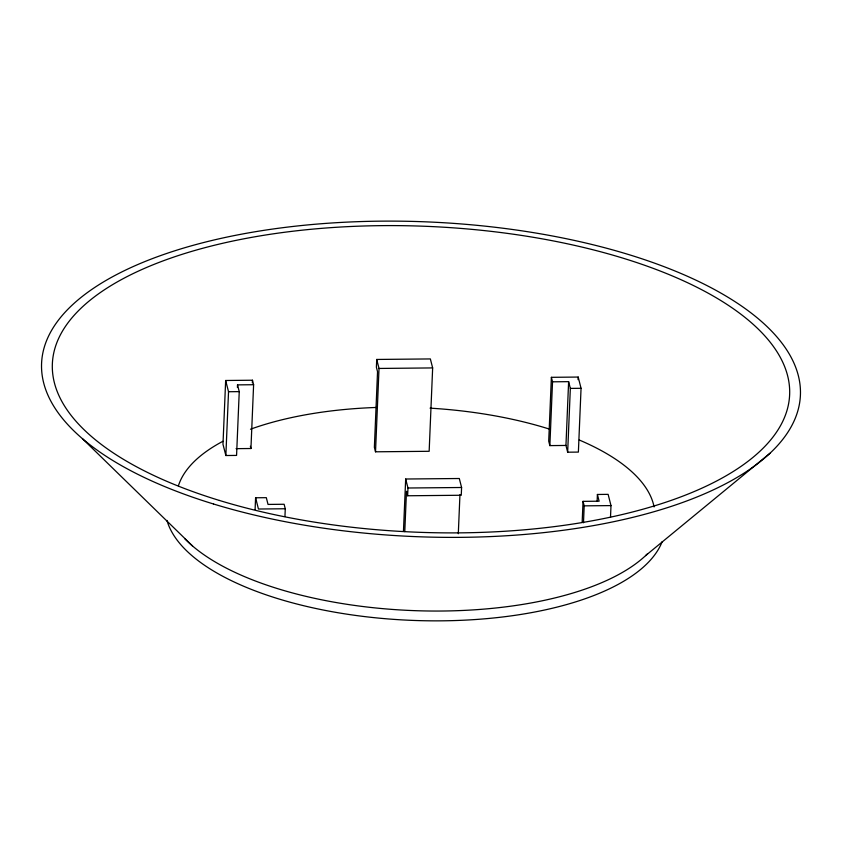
<?xml version="1.0" encoding="UTF-8"?>
<svg xmlns="http://www.w3.org/2000/svg" width="842" height="842" viewBox="0 0 842 842"><rect width="100%" height="100%" fill="white"/><g stroke="black" fill="none" stroke-linecap="round" stroke-linejoin="round"><path stroke-width="1.26" d="M253.61 384.72L252.463 380.226L225.656 380.489L222.983 444.281L225.856 455.522L236.57 455.417L239.244 391.625L237.518 384.878L253.61 384.72L250.937 448.512L236.086 448.66M225.856 455.522L228.529 391.73L225.656 380.489M237.412 387.478L237.518 384.878M252.358 382.826L252.463 380.226M255.094 509.484L255.589 497.78L266.314 497.675L268.03 504.421L284.122 504.263L285.27 508.757L284.943 516.556M376.721 359.45L376.395 367.217L377.542 371.711L374.374 447.312L375.521 451.807L429.157 451.291L432.651 367.922L430.357 358.934L376.721 359.45L379.016 368.449L375.521 451.807M403.465 531.113L405.676 479.014L459.3 478.509L461.595 487.497L461.258 495.254L407.633 495.77L406.486 491.265L404.781 531.649M407.633 495.77L407.97 488.002L405.676 479.014M458.301 533.733L459.953 494.664M551.384 377.321L548.71 441.113L549.858 445.607L565.95 445.45L567.666 452.196L578.38 452.091L581.054 388.299L578.191 377.058L551.384 377.321L552.531 381.815L549.858 445.607M565.95 445.45L568.624 381.658L552.531 381.815M567.666 452.196L570.339 388.404L568.624 381.658M578.075 379.668L578.191 377.058M582.169 522.187L583.043 501.358L599.136 501.2L597.41 494.464L608.124 494.359L610.997 505.6L610.503 517.314M583.485 522.777L584.19 505.853L583.043 501.358M597.136 500.969L597.41 494.464M645.593 555.625L769.925 453.301M379.016 368.449L432.651 367.922M228.529 391.73L239.244 391.625M570.339 388.404L581.054 388.299M285.27 508.757L258.452 509.021L255.589 497.78M584.19 505.853L610.997 505.6M407.97 488.002L461.595 487.497M82.453 438.693L192.555 546.005M250.358 446.26L250.937 448.512M662.138 541.722A250.253 103.776 2.4 0 1 410.243 620.301A250.253 103.776 2.4 0 1 166.958 520.43M647.561 553.731A250.253 103.776 2.4 0 1 417.127 610.734A250.253 103.776 2.4 0 1 184.861 538.806M178.42 485.75A239.423 99.282 2.4 0 1 222.898 441.292M250.484 429.22A239.423 99.282 2.4 0 1 376.784 407.444M430.073 408.149A239.423 99.282 2.4 0 1 549.026 428.967M579.254 440.008A239.423 99.282 2.4 0 1 654.087 506.926M219.415 500.453A368.954 153.002 2.4 0 0 789.133 400.424A368.954 153.002 2.4 0 0 254.452 236.865A368.954 153.002 2.4 0 0 219.415 500.453M213.521 504A379.753 157.475 2.4 0 0 799.9 401.034A379.753 157.475 2.4 0 0 249.579 232.708A379.753 157.475 2.4 0 0 213.521 504"/></g></svg>
